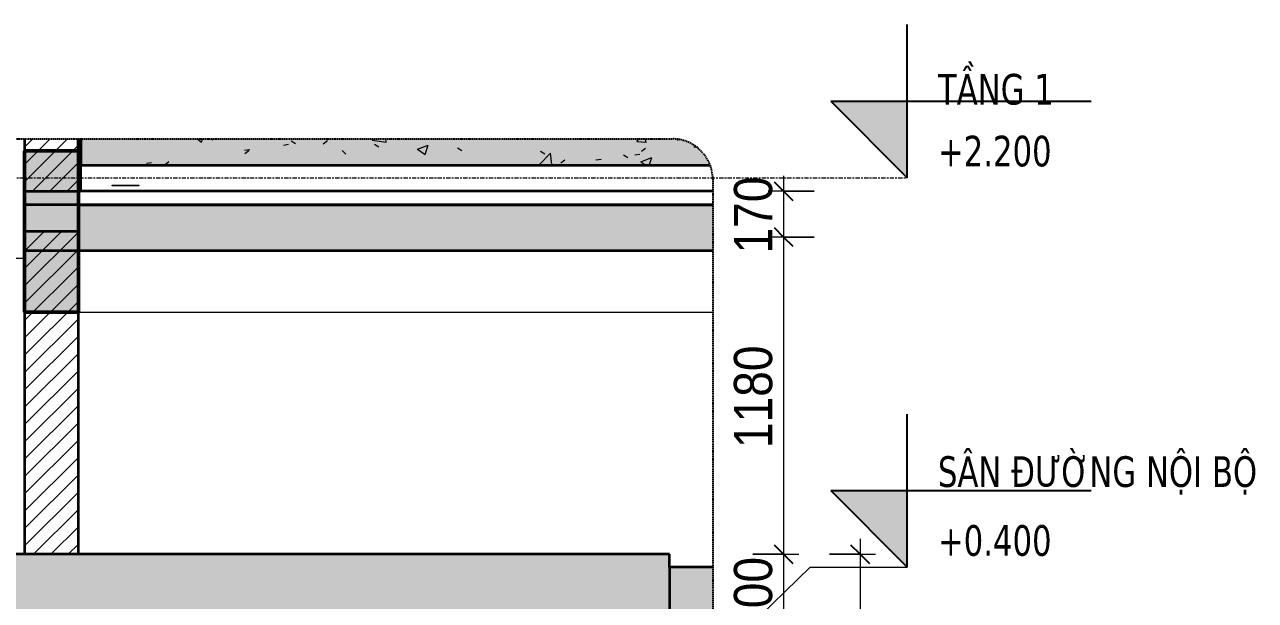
# Model space of a CAD drawing. Header units: millimetres. Extents: x 47270 to 150652, y -4714 to 3585.
# Drawn here: x 90899 to 95480, y 628 to 2770 of the extents above; entities that cross this region are included whole.
import ezdxf

# ---------------------------------------------------------------- set-up
doc = ezdxf.new("R2010")
doc.units = ezdxf.units.MM
doc.linetypes.add('Centre', pattern=[31.75, 6.35, -4.7625, 15.875, -4.7625])
doc.linetypes.add('Hidden', pattern=[7.14375, 4.7625, -2.38125])
for name, color, linetype, lineweight in [('0-2', 50, 'Continuous', 5), ('A-ANNO-DIMS', 211, 'Continuous', 9), ('A-ANNO-DIMS-57', 211, 'Continuous', 9), ('A-DETL-GENF', 92, 'Continuous', 18), ('A-DETL-GENF-1', 253, 'Continuous', 18), ('A-DETL-GENF-2', 92, 'Hidden', 25), ('A-DETL-MEDM', 33, 'Continuous', 35), ('A-FLOR-FNSH-1', 7, 'Continuous', 35), ('A-FLOR-HRAL-1', 250, 'Continuous', 18), ('A-FLOR-HRAL-2', 90, 'Continuous', 25), ('A-FLOR-LEVL', 51, 'Continuous', 9), ('A-FLOR-LEVL-1', 51, 'Continuous', 25), ('A-FLOR-LEVL-2', 51, 'Centre', 9), ('A-FLOR-PATT-1', 253, 'Continuous', 18), ('A-WALL', 113, 'Continuous', 18), ('A-WALL-1', 7, 'Continuous', 35), ('A-WALL-PATT', 111, 'Continuous', 18), ('A-WALL-PATT-2', 255, 'Continuous', 18), ('A-WALL-PATT-3', 250, 'Continuous', 18), ('I-WALL-1', 250, 'Continuous', 18), ('M-EQPM-1', 250, 'Continuous', 18), ('S-BEAM-1', 9, 'Continuous', 5), ('S-BEAM-2', 10, 'Continuous', 50), ('S-BEAM-3', 250, 'Continuous', 18)]:
    doc.layers.add(name, color=color, linetype=linetype, lineweight=lineweight)
doc.styles.add('Tahoma_B', font='tahomabd.ttf', dxfattribs={"width": 0.85, "height": 114})
doc.styles.add('UTM Avo', font='', dxfattribs={"width": 0.9, "height": 142.5})
doc.styles.get('UTM Avo').set_extended_font_data('UTM Avo')
doc.dimstyles.new('1_Dim_chi_tiet_2_5', dxfattribs={"dimscale": 304.8, "dimtxt": 142.400385, "dimasz": 0.224409, "dimexe": 0.187008, "dimexo": 0.0625, "dimgap": 0.018701, "dimtad": 1, "dimdec": 0, "dimrnd": 5, "dimzin": 0, "dimdsep": 46, "dimtxsty": 'UTM Avo', "dimblk1": 'OBLIQUE', "dimblk2": 'OBLIQUE', "dimsah": 1, "dimcen": 0.09, "dimdle": 0.187008, "dimazin": 0, "dimtfac": 1, "dimtdec": 4, "dimtix": 1, "dimtmove": 0, "dimatfit": 3, "dimfxl": 0.374016, "dimfxlon": 1, "dimtvp": 1, "dimtolj": 1, "dimtzin": 0, "dimarcsym": 2})
pattern_1 = [(50, (58514, 15225), (415.38, -36.341), [43.434, -477.774]), (355, (58514, 15225), (-80.354, 435.61), [34.747, -382.219]), (100.451, (58548.6, 15221.97), (335.029, 399.266), [36.913, -406.045]), (46.184, (58514, 15340.8), (618.06, -95.857), [65.15, -716.66]), (96.636, (58565.5, 15332.84), (541.278, 564.135), [55.37, -609.068]), (351.184, (58514, 15340.8), (541.283, 564.13), [52.12, -573.33]), (21, (58571.9, 15311.87), (345.681, -233.165), [43.434, -477.774]), (326, (58571.9, 15311.87), (140.909, 419.949), [34.747, -382.219]), (71.451, (58600.7, 15292.44), (486.591, 186.781), [36.913, -406.045]), (37.5, (58513.99, 15225), (7.042, 192.7853), [3.822, -373.764, 3.822, -384.188, -383.667]), (37.5, (58513.99, 15225), (7.042, 192.7853), [-765.597, 3.822, -379.845]), (7.5, (58513.99, 15225), (152.3487, 228.4116), [3.822, -217.402, 3.822, -365.077, -146.228]), (7.5, (58513.99, 15225), (152.3487, 228.4116), [-590.123, 3.822, -142.406]), (327.5, (58384.84, 15225), (309.1468, -13.0621), [3.822, -140.958, 3.822, -447.891, -599.389]), (327.5, (58384.84, 15225), (309.1468, -13.0621), [-596.494, 3.822, -595.567]), (317.5, (58326.93, 15225), (337.7343, 57.9728), [3.822, -184.392, 3.822, -296.162, -425.653]), (317.5, (58326.93, 15225), (337.7343, 57.9728), [-488.198, 3.822, -421.831]), (45, (58513.99, 15225), (-143.325, 143.325), []), (45, (58513.99, 15442.17), (-143.325, 143.325), [])]
pattern_2 = [(45, (83560.068, 15225), (-32.24407, 32.24407), [])]

# ---------------------------------------------------------------- blocks, each defined once
blk = doc.blocks.new('NCV_TKTC_KET CAU_rvt-2-TKCS_BỂ NƯỚC NGẦM - MẶT CẮT 2')
at = {"layer": 'A-FLOR-PATT-1'}
h = blk.add_hatch(dxfattribs=at)
h.set_pattern_fill('FP_2', color=256, style=0, pattern_type=2)
h.set_pattern_definition(pattern_1)
h.paths.add_polyline_path([(68414.1, 1930), (68414.1, 2100), (65852.6, 2100), (65852.6, 1930), (67488.7, 1930)])
h.paths.add_polyline_path([(58303.7, 1930), (61127.5, 1930), (61127.5, 2100), (57652.6, 2100), (57652.6, 1930)])
h = blk.add_hatch(dxfattribs=at)
h.set_pattern_fill('FP_2', color=256, style=0, pattern_type=2)
h.set_pattern_definition(pattern_1)
h.paths.add_polyline_path([(68414.1, 1930), (68414.1, 2100), (65852.6, 2100), (65852.6, 1930), (67488.7, 1930)])
h.paths.add_polyline_path([(58303.7, 1930), (61127.5, 1930), (61127.5, 2100), (57652.6, 2100), (57652.6, 1930)])
at = {"layer": 'S-BEAM-1'}
for points in [[(66052.6, 2100), (66052.6, 2300), (65852.6, 2300), (65852.6, 2100)], [(66052.6, 1700), (66052.6, 2100), (65852.6, 2100), (65852.6, 1700)]]:
    blk.add_hatch(color=256, dxfattribs=at).paths.add_polyline_path(points)
at = {"layer": 'A-FLOR-FNSH-1'}
for p, q in [((68414.1, 2100), (65852.6, 2100)), ((65852.6, 2100), (65852.6, 1930)), ((65852.6, 1930), (68414.1, 1930))]:
    blk.add_line(p, q, dxfattribs=at)
at = {"layer": 'S-BEAM-2'}
for p, q in [((66052.6, 2300), (65852.6, 2300)), ((65852.6, 2300), (65852.6, 2100)), ((66052.6, 2100), (66052.6, 2300)), ((65852.6, 2100), (65852.6, 1700)), ((66052.6, 1700), (66052.6, 2100)), ((65852.6, 1700), (66052.6, 1700))]:
    blk.add_line(p, q, dxfattribs=at)
at = {"layer": 'S-BEAM-3'}
blk.add_line((66052.6, 1700), (68414.1, 1700), dxfattribs=at)
blk = doc.blocks.new('Railing - Railing-787517-TKCS_BỂ NƯỚC NGẦM - MẶT CẮT 2')
at = {"layer": 'A-FLOR-HRAL-1'}
blk.add_line((66062.6, 2245), (68404.2, 2245), dxfattribs=at)
at = {"layer": 'A-FLOR-HRAL-2'}
for p, q in [((66062.6, 2245), (66052.6, 2245)), ((66052.6, 2245), (66052.6, 2150)), ((66062.6, 2150), (66062.6, 2245)), ((66052.6, 2150), (66062.6, 2150))]:
    blk.add_line(p, q, dxfattribs=at)
blk = doc.blocks.new('THU NUOC - THU NUOC-461820-TKCS_BỂ NƯỚC NGẦM - MẶT CẮT 2')
at = {"layer": 'M-EQPM-1'}
for p, q in [((57978.2, 2173.2), (58078.2, 2173.2)), ((57978.2, 2170), (57978.2, 2173.2)), ((58078.2, 2170), (57978.2, 2170)), ((58078.2, 2173.2), (58078.2, 2170))]:
    blk.add_line(p, q, dxfattribs=at)
blk = doc.blocks.new('NCV_TKTC_TANG 1_rvt-2-TKCS_BỂ NƯỚC NGẦM - MẶT CẮT 2')
at = {"layer": 'A-WALL-PATT-2'}
h = blk.add_hatch(dxfattribs=at)
h.set_pattern_fill('FP_7', color=256, style=0, pattern_type=2)
h.set_pattern_definition([(50, (58514, 15225), (415.38, -36.341), [43.434, -477.774]), (355, (58514, 15225), (-80.354, 435.61), [34.747, -382.219]), (100.451, (58548.6, 15221.97), (335.029, 399.266), [36.913, -406.045]), (46.184, (58514, 15340.8), (618.06, -95.857), [65.15, -716.66]), (96.636, (58565.5, 15332.84), (541.278, 564.135), [55.37, -609.068]), (351.184, (58514, 15340.8), (541.283, 564.13), [52.12, -573.33]), (21, (58571.9, 15311.87), (345.681, -233.165), [43.434, -477.774]), (326, (58571.9, 15311.87), (140.909, 419.949), [34.747, -382.219]), (71.451, (58600.7, 15292.44), (486.591, 186.781), [36.913, -406.045]), (37.5, (58513.99, 15225), (7.042, 192.7853), [19.111, -358.475, 19.111, -368.899, -383.667]), (37.5, (58513.99, 15225), (7.042, 192.7853), [-765.597, 19.111, -364.556]), (7.5, (58513.99, 15225), (152.3487, 228.4116), [19.111, -202.113, 19.111, -349.788, -146.228]), (7.5, (58513.99, 15225), (152.3487, 228.4116), [-590.123, 19.111, -127.117]), (327.5, (58384.84, 15225), (309.1468, -13.0621), [19.111, -125.669, 19.111, -432.603, -599.389]), (327.5, (58384.84, 15225), (309.1468, -13.0621), [-596.494, 19.111, -580.278]), (317.5, (58326.93, 15225), (337.7343, 57.973), [19.111, -169.103, 19.111, -280.873, -425.653]), (317.5, (58326.93, 15225), (337.7343, 57.973), [-488.198, 19.111, -406.542])])
h.paths.add_polyline_path([(66062.6, 2250), (68402.1, 2250), (68394, 2269.7), (68370.1, 2300.8), (68339.1, 2324.6), (68302.9, 2339.6), (68264.1, 2344.7), (66062.6, 2344.7)])
h = blk.add_hatch(dxfattribs=at)
h.set_pattern_fill('FP_8', color=256, style=0, pattern_type=2)
h.set_pattern_definition([(37.5, (58513.985, 15225), (-1.82368, 55.79332), [1.911, -42.102, 1.911, -47.314, -47.053]), (37.5, (58513.985, 15225), (-1.82368, 55.79332), [-93.238, 1.911, -45.142]), (7.5, (58513.985, 15225), (51.24607, 81.71806), [1.911, -21.833, 1.911, -37.759, -15.202]), (7.5, (58513.985, 15225), (51.24607, 81.71806), [-63.414, 1.911, -13.291]), (327.5, (58478.37, 15225), (90.17286, 0.16381), [1.911, -12.567, 1.911, -50.21, -68.047]), (327.5, (58478.37, 15225), (90.17286, 0.16381), [-66.599, 1.911, -66.136]), (317.5, (58478.37, 15225), (87.04516, 25.41396), [1.911, -5.328, 1.911, -32.257, -39.091]), (317.5, (58478.37, 15225), (87.04516, 25.41396), [-41.407, 1.911, -37.18])])
h.paths.add_polyline_path([(66062.6, 2250), (68402.1, 2250), (68394, 2269.7), (68370.1, 2300.8), (68339.1, 2324.6), (68302.9, 2339.6), (68264.1, 2344.7), (66062.6, 2344.7)])
at = {"layer": 'A-WALL-PATT-3'}
h = blk.add_hatch(dxfattribs=at)
h.set_pattern_fill('FP_17', color=256, style=0, pattern_type=2)
h.set_pattern_definition([(45, (58513.985, 15225), (-30.22881, 30.22881), [])])
h.paths.add_polyline_path([(66062.6, 2250), (66062.6, 2344.7), (66052.6, 2344.7), (66052.6, 2250)])
at = {"layer": 'A-FLOR-FNSH-1'}
for p, q in [((68414.1, 2150), (66052.6, 2150)), ((66052.6, 2150), (66052.6, 2100)), ((66052.6, 2100), (68414.1, 2100))]:
    blk.add_line(p, q, dxfattribs=at)
at = {"layer": 'A-WALL-1'}
for p, q in [((66052.6, 2344.7), (66052.6, 2250)), ((66062.6, 2250), (66062.6, 2344.7)), ((66052.6, 2250), (66062.6, 2250))]:
    blk.add_line(p, q, dxfattribs=at)
at = {"layer": 'I-WALL-1'}
blk.add_line((66062.6, 2250), (68402.1, 2250), dxfattribs=at)
at = {"layer": 'A-FLOR-HRAL-1'}
blk.add_blockref('Railing - Railing-787517-TKCS_BỂ NƯỚC NGẦM - MẶT CẮT 2', (0, 0), dxfattribs=at)
at = {"layer": 'M-EQPM-1'}
blk.add_blockref('THU NUOC - THU NUOC-461820-TKCS_BỂ NƯỚC NGẦM - MẶT CẮT 2', (8200, 0), dxfattribs=at)
blk = doc.blocks.new('BORDER VIEW - BORDER VIEW-3501051-TKCS_BỂ NƯỚC NGẦM - MẶT CẮT 2')
at = {"layer": 'A-DETL-GENF-2'}
for p, q in [((48592.5, 2344.7), (68264.1, 2344.7)), ((68414.1, 2194.7), (68414.1, -2650))]:
    blk.add_line(p, q, dxfattribs=at)
blk.add_arc((68264.1, 2194.7), 150, 0, 90, dxfattribs=at)
blk = doc.blocks.new('Level - CAO ĐỘ LEVEL-350587-TKCS_BỂ NƯỚC NGẦM - MẶT CẮT 2')
at = {"layer": 'A-FLOR-LEVL'}
blk.add_hatch(color=256, dxfattribs=at).paths.add_polyline_path([(69138, 2485), (69138, 2200), (68853, 2485)])
at = {"layer": 'A-FLOR-LEVL-1'}
for p, q in [((69138, 2200), (69138, 2770)), ((68853, 2485), (69138, 2200)), ((68853, 2485), (69822, 2485))]:
    blk.add_line(p, q, dxfattribs=at)
blk = doc.blocks.new('DIMBLOCK25-TKCS_BỂ NƯỚC NGẦM - MẶT CẮT 2')
at = {"layer": 'A-ANNO-DIMS-57'}
for p, q in [((93723.9, 2207), (93723.9, 1980)), ((93837.9, 2150), (93666.9, 2150)), ((93723.9, 2150), (93837.9, 2150)), ((93837.9, 1980), (93666.9, 1980)), ((93723.9, 1980), (93837.9, 1980))]:
    blk.add_line(p, q, dxfattribs=at)
at = {"layer": 'A-ANNO-DIMS-57', "lineweight": 25}
for p, q in [((93723.9, 2150), (93689.7, 2184.2)), ((93723.9, 2150), (93758.1, 2115.8)), ((93723.9, 1980), (93689.7, 2014.2)), ((93723.9, 1980), (93758.1, 1945.8))]:
    blk.add_line(p, q, dxfattribs=at)
at = {"layer": 'A-ANNO-DIMS-57', "color": 0, "insert": (93538.8, 1918.6), "char_height": 142.5, "width": 351.254, "attachment_point": 1, "rotation": 90, "line_spacing_factor": 1.110334, "style": 'UTM Avo'}
blk.add_mtext('170', dxfattribs=at)
blk = doc.blocks.new('_Oblique')
at = {"color": 0, "linetype": 'ByBlock', "lineweight": -2}
blk.add_line((-0.5, -0.5), (0.5, 0.5), dxfattribs=at)
blk = doc.blocks.new('DIMBLOCK26-TKCS_BỂ NƯỚC NGẦM - MẶT CẮT 2')
at = {"layer": 'A-ANNO-DIMS-57'}
for p, q in [((93837.9, 1980), (93666.9, 1980)), ((93723.9, 1980), (93723.9, 800)), ((93723.9, 1980), (93837.9, 1980)), ((93609.9, 800), (93780.9, 800)), ((93723.9, 800), (93609.9, 800))]:
    blk.add_line(p, q, dxfattribs=at)
at = {"layer": 'A-ANNO-DIMS-57', "lineweight": 25}
for p, q in [((93723.9, 1980), (93689.7, 2014.2)), ((93723.9, 1980), (93758.1, 1945.8)), ((93723.9, 800), (93689.7, 834.2)), ((93723.9, 800), (93758.1, 765.8))]:
    blk.add_line(p, q, dxfattribs=at)
at = {"layer": 'A-ANNO-DIMS-57', "color": 0, "insert": (93538.8, 1194.9), "char_height": 142.5, "width": 468.339, "attachment_point": 1, "rotation": 90, "line_spacing_factor": 1.110334, "style": 'UTM Avo'}
blk.add_mtext('1180', dxfattribs=at)
blk = doc.blocks.new('DIMBLOCK27-TKCS_BỂ NƯỚC NGẦM - MẶT CẮT 2')
at = {"layer": 'A-ANNO-DIMS-57', "lineweight": 25}
for p, q in [((93723.9, 800), (93689.7, 834.2)), ((93723.9, 800), (93758.1, 765.8)), ((93723.9, 500), (93689.7, 534.2)), ((93723.9, 500), (93758.1, 465.8))]:
    blk.add_line(p, q, dxfattribs=at)
at = {"layer": 'A-ANNO-DIMS-57'}
for p, q in [((93609.9, 800), (93780.9, 800)), ((93723.9, 800), (93609.9, 800)), ((93723.9, 800), (93723.9, 500)), ((93837.9, 500), (93666.9, 500)), ((93723.9, 500), (93837.9, 500))]:
    blk.add_line(p, q, dxfattribs=at)
at = {"layer": 'A-ANNO-DIMS-57', "color": 0, "insert": (93538.8, 503.6), "char_height": 142.5, "width": 351.254, "attachment_point": 1, "rotation": 90, "line_spacing_factor": 1.110334, "style": 'UTM Avo'}
blk.add_mtext('300', dxfattribs=at)
blk = doc.blocks.new('DIMBLOCK30-TKCS_BỂ NƯỚC NGẦM - MẶT CẮT 2')
at = {"layer": 'A-ANNO-DIMS-57', "lineweight": 25}
for p, q in [((94008.9, 800), (93974.7, 834.2)), ((94008.9, 800), (94043.1, 765.8)), ((94008.9, -2450), (93974.7, -2415.8)), ((94008.9, -2450), (94043.1, -2484.2))]:
    blk.add_line(p, q, dxfattribs=at)
at = {"layer": 'A-ANNO-DIMS-57'}
for p, q in [((94008.9, 857), (94008.9, -2507)), ((93894.9, 800), (94065.9, 800)), ((94008.9, 800), (93894.9, 800)), ((93894.9, -2450), (94065.9, -2450)), ((94008.9, -2450), (93894.9, -2450))]:
    blk.add_line(p, q, dxfattribs=at)
at = {"layer": 'A-ANNO-DIMS-57', "color": 0, "insert": (93823.8, -1020.1), "char_height": 142.5, "width": 468.339, "attachment_point": 1, "rotation": 90, "line_spacing_factor": 1.110334, "style": 'UTM Avo'}
blk.add_mtext('3250', dxfattribs=at)

msp = doc.modelspace()

# ---------------------------------------------------------------- hatches: boundary and pattern name
at = {"layer": 'A-DETL-GENF-1'}
h = msp.add_hatch(dxfattribs=at)
h.set_pattern_fill('FP_2', color=256, style=0, pattern_type=2)
h.set_pattern_definition([(50, (83560.07, 15225), (415.38, -36.341), [43.434, -477.774]), (355, (83560.07, 15225), (-80.354, 435.61), [34.747, -382.219]), (100.451, (83594.7, 15221.97), (335.029, 399.266), [36.913, -406.045]), (46.184, (83560.07, 15340.8), (618.06, -95.857), [65.15, -716.66]), (96.636, (83611.6, 15332.84), (541.278, 564.135), [55.37, -609.068]), (351.184, (83560.07, 15340.8), (541.283, 564.13), [52.12, -573.33]), (21, (83617.98, 15311.87), (345.681, -233.165), [43.434, -477.774]), (326, (83618, 15311.87), (140.909, 419.949), [34.747, -382.219]), (71.451, (83646.8, 15292.44), (486.591, 186.781), [36.913, -406.045]), (37.5, (83560.07, 15225), (7.042, 192.7853), [3.822, -373.764, 3.822, -384.188, -383.667]), (37.5, (83560.07, 15225), (7.042, 192.7853), [-765.597, 3.822, -379.845]), (7.5, (83560.07, 15225), (152.3487, 228.4116), [3.822, -217.402, 3.822, -365.077, -146.228]), (7.5, (83560.07, 15225), (152.3487, 228.4116), [-590.123, 3.822, -142.406]), (327.5, (83430.92, 15225), (309.1468, -13.0621), [3.822, -140.958, 3.822, -447.891, -599.389]), (327.5, (83430.92, 15225), (309.1468, -13.0621), [-596.494, 3.822, -595.567]), (317.5, (83373, 15225), (337.7343, 57.9728), [3.822, -184.392, 3.822, -296.162, -425.653]), (317.5, (83373, 15225), (337.7343, 57.9728), [-488.198, 3.822, -421.831]), (45, (83560.07, 15225), (-143.325, 143.325), []), (45, (83560.07, 15442.17), (-143.325, 143.325), [])])
h.paths.add_polyline_path([(93298.7, 500), (93298.7, 800), (78198.7, 800), (78198.7, 500), (91222.6, 500)])
h = msp.add_hatch(dxfattribs=at)
h.set_pattern_fill('FP_15', color=256, style=0, pattern_type=2)
h.set_pattern_definition([(0, (83560.07, 15225), (275.806, 275.806), [275.806, -275.806]), (0, (83560.07, 15328.43), (275.806, 275.806), [275.806, -275.806]), (0, (83560.07, 15431.85), (275.806, 275.806), [275.806, -275.806]), (90, (83594.54, 15466.33), (-275.806, 275.806), [275.806, -275.806]), (90, (83697.97, 15466.33), (-275.806, 275.806), [275.806, -275.806]), (90, (83801.4, 15466.33), (-275.806, 275.806), [275.806, -275.806])])
h.paths.add_polyline_path([(85974.1, -2800), (93310.1, -2800), (93349, -2794.9), (93385.1, -2779.9), (93416.2, -2756.1), (93440.1, -2725), (93455, -2688.8), (93460.1, -2650), (93460.1, 751.4), (93298.7, 751.4), (93298.7, -2350), (73488.6, -2350), (73488.6, -2650), (73493.7, -2688.8), (73508.7, -2725), (73532.5, -2756.1), (73563.6, -2779.9), (73599.8, -2794.9), (73638.6, -2800), (84662, -2800)])
at = {"layer": 'A-WALL-PATT'}
h = msp.add_hatch(dxfattribs=at)
h.set_pattern_fill('FP_1', color=256, style=0, pattern_type=2)
h.set_pattern_definition(pattern_2)
h.paths.add_polyline_path([(91098.6, 2150), (91098.6, 2344.7), (90898.6, 2344.7), (90898.6, 2150)])
h = msp.add_hatch(dxfattribs=at)
h.set_pattern_fill('FP_1', color=256, style=0, pattern_type=2)
h.set_pattern_definition(pattern_2)
h.paths.add_polyline_path([(91098.7, 800), (91098.7, 2000), (90898.7, 2000), (90898.7, 800)])

# ---------------------------------------------------------------- linework, layer by layer
at = {"layer": 'A-DETL-MEDM'}
for p, q in [((93298.7, 800), (78198.7, 800)), ((93298.7, 751.4), (93298.7, 800)), ((93460.1, 751.4), (93298.7, 751.4)), ((93298.7, 751.4), (93298.7, -2350))]:
    msp.add_line(p, q, dxfattribs=at)
at = {"layer": 'A-FLOR-LEVL'}
for p, q in [((93460.1, 400), (93822.1, 751.4)), ((93822.1, 751.4), (94184, 751.4))]:
    msp.add_line(p, q, dxfattribs=at)
at = {"layer": 'A-FLOR-LEVL-2'}
msp.add_line((72327.1, 2200), (94184, 2200), dxfattribs=at)
at = {"layer": 'A-WALL'}
msp.add_line((90898.7, 1900), (86173.6, 1900), dxfattribs=at)
at = {"layer": 'A-WALL-1'}
for p, q in [((90898.6, 2344.7), (90898.6, 2150)), ((91098.6, 2150), (91098.6, 2344.7)), ((90898.6, 2150), (91098.6, 2150)), ((90898.7, 2000), (90898.7, 800)), ((91098.7, 2000), (90898.7, 2000)), ((91098.7, 800), (91098.7, 2000))]:
    msp.add_line(p, q, dxfattribs=at)

# ---------------------------------------------------------------- block references
at = {"layer": '0-2'}
for name in ['NCV_TKTC_TANG 1_rvt-2-TKCS_BỂ NƯỚC NGẦM - MẶT CẮT 2', 'NCV_TKTC_KET CAU_rvt-2-TKCS_BỂ NƯỚC NGẦM - MẶT CẮT 2']:
    msp.add_blockref(name, (25046.1, 0), dxfattribs=at)
at = {"layer": 'A-DETL-GENF'}
msp.add_blockref('BORDER VIEW - BORDER VIEW-3501051-TKCS_BỂ NƯỚC NGẦM - MẶT CẮT 2', (25046.1, 0), dxfattribs=at)
at = {"layer": 'A-FLOR-LEVL-1'}
for p in [(25046.1, 0), (25046.1, -1448.6)]:
    msp.add_blockref('Level - CAO ĐỘ LEVEL-350587-TKCS_BỂ NƯỚC NGẦM - MẶT CẮT 2', p, dxfattribs=at)

# ---------------------------------------------------------------- texts
at = {"layer": 'A-FLOR-LEVL', "char_height": 114, "line_spacing_factor": 0.996129, "style": 'Tahoma_B'}
for s, insert, width, attachment_point in [('\\pt581.4,1162.8,1744.2,2325.6,2907,3488.4,4069.8,4651.2,5232.6,5814,6395.4,6976.8,7558.2,8139.6,8721,9302.4,9883.8,10465.2,11046.6,11628,12209.4,12790.8,13372.2,13953.6,14535,15116.4,15697.8,16279.2,16860.6,17442,18023.4,18604.8;TẦNG 1', (94298.4, 2470.4), 515.992, 7), ('\\pt242.25,484.5,726.75,969,1211.25,1453.5,1695.75,1938,2180.25,2422.5,2664.75,2907,3149.25,3391.5,3633.75,3876,4118.25,4360.5,4602.75,4845,5087.25,5329.5,5571.75,5814,6056.25,6298.5,6540.75,6783,7025.25,7267.5,7509.75,7752;+2.200', (94298.4, 2356.8), 503.395, 1), ('\\pt581.4,1162.8,1744.2,2325.6,2907,3488.4,4069.8,4651.2,5232.6,5814,6395.4,6976.8,7558.2,8139.6,8721,9302.4,9883.8,10465.2,11046.6,11628,12209.4,12790.8,13372.2,13953.6,14535,15116.4,15697.8,16279.2,16860.6,17442,18023.4,18604.8;SÂN ĐƯỜNG NỘI BỘ', (94298.4, 1021.7), 1432.666, 7), ('\\pt242.25,484.5,726.75,969,1211.25,1453.5,1695.75,1938,2180.25,2422.5,2664.75,2907,3149.25,3391.5,3633.75,3876,4118.25,4360.5,4602.75,4845,5087.25,5329.5,5571.75,5814,6056.25,6298.5,6540.75,6783,7025.25,7267.5,7509.75,7752;+0.400', (94298.4, 908.2), 503.395, 1)]:
    msp.add_mtext(s, dxfattribs=dict(at, insert=insert, width=width, attachment_point=attachment_point))

# ---------------------------------------------------------------- dimensions: what is measured, and where the dimension line sits
at = {"layer": 'A-ANNO-DIMS'}
for base, p1, p2, override, picture, middle in [((93723.9, 1980), (93837.9, 2150), (93837.9, 1980), {"dimpost": '<>', "dimfxl": 170}, 'DIMBLOCK25-TKCS_BỂ NƯỚC NGẦM - MẶT CẮT 2', (93644.5, 2065)), ((93723.9, 800), (93837.9, 1980), (93609.9, 800), {"dimpost": '<>', "dimfxl": 1201.825278}, 'DIMBLOCK26-TKCS_BỂ NƯỚC NGẦM - MẶT CẮT 2', (93644.5, 1390)), ((93723.9, 500), (93609.9, 800), (93837.9, 500), {"dimpost": '<>', "dimfxl": 376.807643}, 'DIMBLOCK27-TKCS_BỂ NƯỚC NGẦM - MẶT CẮT 2', (93644.5, 650)), ((94008.9, -2450), (93894.9, 800), (93894.9, -2450), {"dimpost": '<>', "dimfxl": 3250}, 'DIMBLOCK30-TKCS_BỂ NƯỚC NGẦM - MẶT CẮT 2', (93929.5, -825))]:
    dim = msp.add_linear_dim(base=base, p1=p1, p2=p2, angle=90, dimstyle='1_Dim_chi_tiet_2_5', override=override, dxfattribs=at)
    dim.commit()
    dim.dimension.update_dxf_attribs({"geometry": picture, "text_midpoint": middle})

doc.saveas('drawing.dxf')
